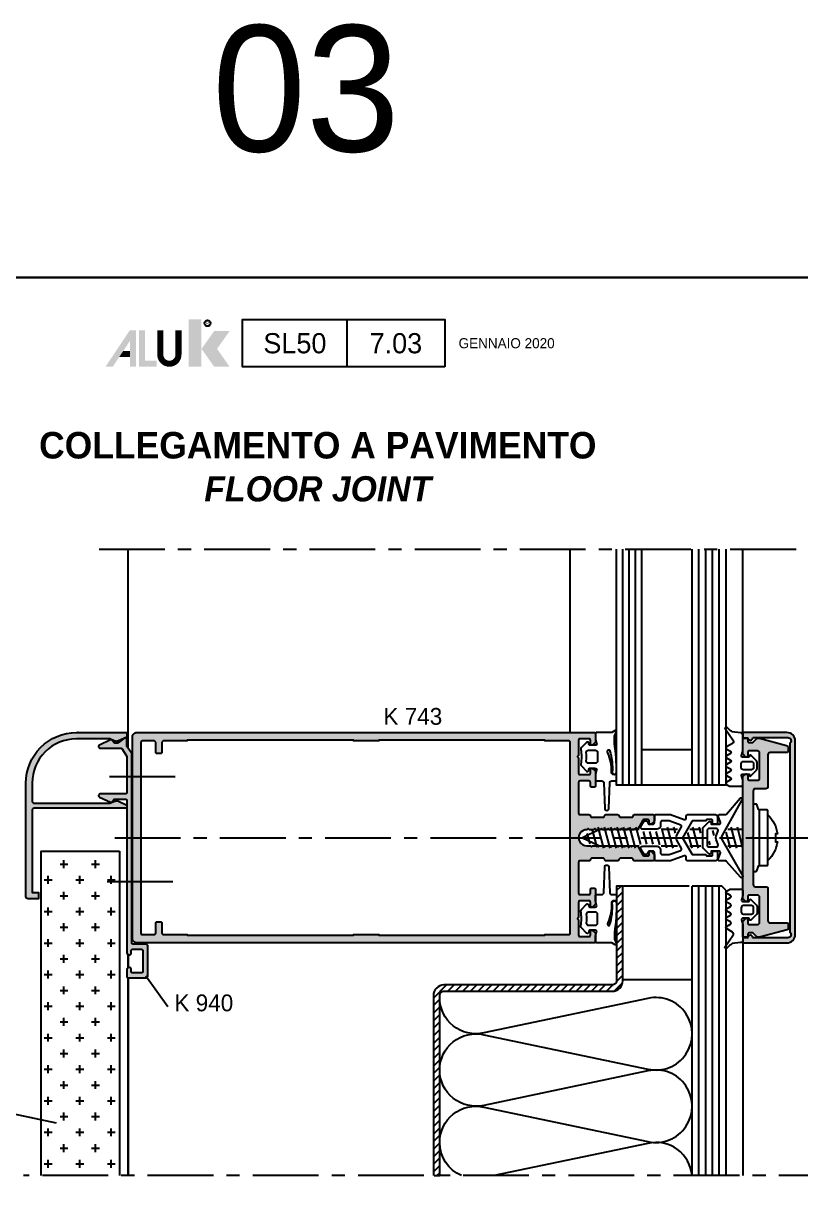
# Model space of a CAD drawing. Header units: millimetres. Extents: x -153 to 2280, y 0 to 724.
# Drawn here: x 530 to 622.4, y 585 to 724.2 of the extents above; entities that cross this region are included whole.
import ezdxf
from ezdxf.enums import TextEntityAlignment as Align

# ---------------------------------------------------------------- set-up
doc = ezdxf.new("R2010")
doc.units = ezdxf.units.MM
doc.header["$LTSCALE"] = 0.025
doc.header["$MEASUREMENT"] = 0
doc.linetypes.add('CENTER', pattern=[2, 1.25, -0.25, 0.25, -0.25])
for name, color, linetype in [('ASSI', 1, 'CENTER'), ('FILL', 253, 'Continuous'), ('FINE', 7, 'Continuous'), ('GOMMA', 80, 'Continuous'), ('GROSSA', 8, 'Continuous'), ('MARCHIO', 7, 'Continuous'), ('QUOTE', 254, 'Continuous'), ('TESTO', 2, 'Continuous'), ('TRATTEGGI', 140, 'Continuous'), ('VETRO', 140, 'Continuous')]:
    doc.layers.add(name, color=color, linetype=linetype)
doc.styles.add('Aluk Text', font='GOTHIC.TTF')
doc.styles.add('CARTIGLIO', font='GOTHIC.TTF')
doc.styles.get("Standard").update_dxf_attribs({"font": 'arial.ttf'})

# ---------------------------------------------------------------- blocks, each defined once
blk = doc.blocks.new('k0855')
at = {"layer": 'GROSSA'}
blk.add_lwpolyline([(11.65, 0.8, -0.414214), (11.15, 0.3), (0.3, 0.3), (0, 0), (-0.3, 0.3), (-11.15, 0.3, -0.414214), (-11.65, 0.8), (-11.65, 3.3, 0.414214), (-12.15, 3.8), (-19.75, 3.8, -0.414214), (-20.25, 4.3), (-20.25, 8.3, 0.414214), (-20.55, 8.6), (-21.6, 8.6, 0.339454), (-21.89, 8.38), (-23.65, 1.8), (-23.65, 1.24), (-22.65, 0.24), (-22.65, -0.7, -0.414214), (-22.95, -1), (-23.5, -1, 0.414214), (-23.65, -1.15), (-23.65, -2.05, 0.414214), (-23.5, -2.2), (-19.97, -2.2, 0.198912), (-19.76, -2.11), (-19.24, -1.59, 0.198912), (-19.15, -1.38), (-19.15, -1.3, 0.414214), (-19.45, -1), (-20.35, -1, -0.414214), (-20.65, -0.7), (-20.65, 1.3, -0.414214), (-20.15, 1.8), (-14.15, 1.8, -0.414214), (-13.65, 1.3), (-13.65, -0.7, -0.414214), (-13.95, -1), (-14.85, -1, 0.414214), (-15.15, -1.3), (-15.15, -1.48, 0.198912), (-15.06, -1.69), (-14.64, -2.11, 0.198912), (-14.43, -2.2), (14.43, -2.2, 0.198912), (14.64, -2.11), (15.06, -1.69, 0.198912), (15.15, -1.48), (15.15, -1.3, 0.414214), (14.85, -1), (13.95, -1, -0.414214), (13.65, -0.7), (13.65, 1.3, -0.414214), (14.15, 1.8), (20.14, 1.8, -0.414214), (20.64, 1.3), (20.64, -0.7, -0.414214), (20.34, -1), (19.44, -1, 0.414214), (19.14, -1.3), (19.14, -1.38, 0.198912), (19.23, -1.59), (19.75, -2.11, 0.198912), (19.96, -2.2), (23.49, -2.2, 0.414214), (23.64, -2.05), (23.64, -1.15, 0.414214), (23.49, -1), (22.94, -1, -0.414214), (22.64, -0.7), (22.64, 0.24), (23.64, 1.24), (23.64, 1.8), (21.91, 8.23, 0.339454), (21.43, 8.6), (20.54, 8.6, 0.414214), (20.24, 8.3), (20.24, 4.3, -0.414214), (19.74, 3.8), (12.15, 3.8, 0.414214), (11.65, 3.3)], format="xyb", close=True, dxfattribs=at)
blk = doc.blocks.new('NMC')
at = {"layer": 'MARCHIO'}
blk.add_line((3.48, -10.6), (3.48, -5), dxfattribs=at)
blk.add_lwpolyline([(15.08, -10.6), (-8.93, -10.6), (-8.93, -5), (15.08, -5)], close=True, dxfattribs=at)
at = {"layer": 'MARCHIO', "const_width": 0.715}
blk.add_lwpolyline([(-16.55, -6.25), (-16.55, -9.16, -1), (-18.71, -9.16), (-18.71, -6.25)], format="xyb", dxfattribs=at)
at = {"layer": 'MARCHIO'}
blk.add_circle((-13.11, -5.43), 0.354, dxfattribs=at)
for points in [[(-15.33, -4.97), (-13.83, -4.97), (-15.33, -10.6), (-13.83, -10.6)], [(-25.23, -10.6), (-24.37, -10.6), (-22.33, -6.25), (-22.31, -7.51)], [(-22.33, -6.25), (-22.31, -7.51), (-21.6, -6.25), (-21.6, -10.6)], [(-21.23, -6.25), (-20.51, -6.25), (-21.23, -10.6), (-20.51, -9.88)], [(-12.31, -6.35), (-10.47, -6.35), (-13.81, -8.47), (-11.97, -8.47)], [(-22.31, -10.6), (-21.6, -10.6), (-22.31, -7.51)], [(-23.11, -8.71), (-23.58, -9.42), (-22.31, -8.71), (-22.31, -9.42)], [(-13.81, -8.47), (-11.97, -8.47), (-12.31, -10.6), (-10.47, -10.6)], [(-20.51, -9.88), (-21.23, -10.6), (-19.14, -9.88), (-19.14, -10.6)]]:
    blk.add_solid(points, dxfattribs=at)
blk.add_text('R', height=0.356, dxfattribs=at).set_placement((-13.11, -5.43), align=Align.MIDDLE)
at = {"layer": 'MARCHIO', "color": 2, "style": 'CARTIGLIO'}
for tag, p in [('SERIE', (-2.72, -7.8)), ('PAG', (9.28, -7.8))]:
    blk.add_attdef(tag, text='', height=2.4, dxfattribs=at).set_placement(p, align=Align.MIDDLE)
blk.add_attdef('REVISIONE', text='', height=1.2, dxfattribs=at).set_placement((16.73, -7.8), align=Align.MIDDLE_LEFT)

msp = doc.modelspace()

# ---------------------------------------------------------------- hatches: boundary and pattern name
at = {"layer": 'FILL'}
h = msp.add_hatch(color=256, dxfattribs=at)
edge = h.paths.add_edge_path()
edge.add_arc((536.314, 633.92), 5.25, 90, 180)
edge.add_line((531.064, 633.92), (531.064, 631.77))
edge.add_arc((531.314, 631.77), 0.25, 180, 270)
edge.add_line((531.314, 631.52), (540.285, 631.52))
edge.add_line((540.285, 631.52), (540.896, 631.78))
edge.add_arc((541.092, 631.32), 0.5, 65, 113.06, ccw=False)
edge.add_line((541.303, 631.773), (542.314, 631.301))
edge.add_line((542.314, 631.301), (542.314, 630.92))
edge.add_line((542.314, 630.92), (531.314, 630.92))
edge.add_arc((531.314, 630.67), 0.25, 90, 180)
edge.add_line((531.064, 630.67), (531.064, 620.92))
edge.add_line((531.064, 620.92), (531.814, 620.92))
edge.add_line((531.814, 620.92), (531.814, 620.17))
edge.add_line((531.814, 620.17), (530.564, 620.17))
edge.add_arc((530.564, 620.42), 0.25, 180, 270, ccw=False)
edge.add_line((530.314, 620.42), (530.314, 633.92))
edge.add_arc((536.314, 633.92), 6, 90, 180, ccw=False)
edge.add_line((536.314, 639.92), (542.314, 639.92))
edge.add_line((542.314, 639.92), (542.314, 639.388))
edge.add_line((542.314, 639.388), (541.303, 638.917))
edge.add_arc((541.092, 639.37), 0.5, 246.94, 295, ccw=False)
edge.add_line((540.896, 638.91), (540.285, 639.17))
edge.add_line((540.285, 639.17), (536.314, 639.17))
h = msp.add_hatch(color=256, dxfattribs=at)
edge = h.paths.add_edge_path()
edge.add_line((540.769, 638.729), (540.568, 638.995))
edge.add_arc((540.439, 638.92), 0.15, 30, 120)
edge.add_line((540.364, 639.05), (539.051, 638.44))
edge.add_arc((539.114, 638.304), 0.15, 114.92105, 180)
edge.add_line((538.964, 638.304), (538.964, 638.22))
edge.add_arc((539.114, 638.22), 0.15, 180, 270)
edge.add_line((539.114, 638.07), (541.584, 638.07))
edge.add_arc((541.584, 637.92), 0.15, 34.55348, 90, ccw=False)
edge.add_line((541.708, 638.005), (542.288, 637.163))
edge.add_arc((542.164, 637.078), 0.15, 0, 34.55348, ccw=False)
edge.add_line((542.314, 637.078), (542.314, 632.77))
edge.add_arc((542.164, 632.77), 0.15, -90, 0, ccw=False)
edge.add_line((542.164, 632.62), (539.114, 632.62))
edge.add_arc((539.114, 632.47), 0.15, 90, 180)
edge.add_line((538.964, 632.47), (538.964, 632.386))
edge.add_arc((539.114, 632.386), 0.15, 180, 245.07895)
edge.add_line((539.051, 632.25), (540.364, 631.64))
edge.add_arc((540.439, 631.77), 0.15, 240, 330)
edge.add_line((540.568, 631.695), (540.769, 631.96))
edge.add_arc((540.889, 631.87), 0.15, 90, 142.94732, ccw=False)
edge.add_line((540.889, 632.02), (542.164, 632.02))
edge.add_arc((542.164, 631.87), 0.15, 0, 90, ccw=False)
edge.add_line((542.314, 631.87), (542.314, 613.707))
edge.add_arc((542.464, 613.707), 0.15, 180, 255)
edge.add_line((542.425, 613.562), (542.625, 613.509))
edge.add_arc((542.664, 613.653), 0.15, 255, 360)
edge.add_line((542.814, 613.653), (542.814, 614.003))
edge.add_arc((542.964, 614.003), 0.15, 90, 180, ccw=False)
edge.add_line((542.964, 614.153), (544.064, 614.153))
edge.add_arc((544.064, 614.003), 0.15, 0, 90, ccw=False)
edge.add_line((544.214, 614.003), (544.214, 611.503))
edge.add_arc((544.064, 611.503), 0.15, -90, 0, ccw=False)
edge.add_line((544.064, 611.353), (542.964, 611.353))
edge.add_arc((542.964, 611.503), 0.15, 180, 270, ccw=False)
edge.add_line((542.814, 611.503), (542.814, 611.853))
edge.add_arc((542.664, 611.853), 0.15, 0, 105)
edge.add_line((542.625, 611.998), (542.425, 611.945))
edge.add_arc((542.464, 611.8), 0.15, 105, 180)
edge.add_line((542.314, 611.8), (542.314, 610.903))
edge.add_arc((542.464, 610.903), 0.15, 180, 270)
edge.add_line((542.464, 610.753), (544.564, 610.753))
edge.add_arc((544.564, 611.003), 0.25, 270, 360)
edge.add_line((544.814, 611.003), (544.814, 614.503))
edge.add_arc((544.564, 614.503), 0.25, 0, 90)
edge.add_line((544.564, 614.753), (543.064, 614.753))
edge.add_arc((543.064, 614.903), 0.15, 180, 270, ccw=False)
edge.add_line((542.914, 614.903), (542.914, 637.353))
edge.add_arc((542.764, 637.353), 0.15, 360, 394.55348)
edge.add_line((542.888, 637.438), (542.341, 638.232))
edge.add_arc((542.464, 638.317), 0.15, 180, 214.55348, ccw=False)
edge.add_line((542.314, 638.317), (542.314, 639.153))
edge.add_arc((542.164, 639.153), 0.15, 0, 126.56321)
edge.add_line((542.075, 639.273), (541.301, 638.699))
edge.add_arc((541.212, 638.82), 0.15, 270, 306.56321, ccw=False)
edge.add_line((541.212, 638.67), (540.889, 638.67))
edge.add_arc((540.889, 638.82), 0.15, 217.05268, 270, ccw=False)
h = msp.add_hatch(color=256, dxfattribs=at)
edge = h.paths.add_edge_path()
edge.add_arc((604.834, 630.015), 0.155, 1.8558, 88.26418, ccw=False)
edge.add_line((604.989, 630.02), (604.989, 629.432))
edge.add_arc((604.839, 629.432), 0.15, 315, 360, ccw=False)
edge.add_line((604.945, 629.326), (604.683, 629.064))
edge.add_arc((604.561, 629.186), 0.173, 185.31606, 315, ccw=False)
edge.add_line((604.389, 629.17), (604.389, 629.42))
edge.add_arc((604.239, 629.42), 0.15, 360, 450)
edge.add_line((604.239, 629.57), (603.755, 629.57))
edge.add_arc((603.755, 629.42), 0.15, 90, 150)
edge.add_line((603.625, 629.495), (603.019, 628.445))
edge.add_line((603.019, 628.445), (602.889, 628.37))
edge.add_line((602.889, 628.37), (602.841, 628.37))
edge.add_line((602.841, 628.37), (602.691, 628.52))
edge.add_line((602.691, 628.52), (602.541, 628.37))
edge.add_line((602.541, 628.37), (602.044, 628.37))
edge.add_line((602.044, 628.37), (601.894, 628.52))
edge.add_line((601.894, 628.52), (601.744, 628.37))
edge.add_line((601.744, 628.37), (601.249, 628.37))
edge.add_line((601.249, 628.37), (601.099, 628.52))
edge.add_line((601.099, 628.52), (600.949, 628.37))
edge.add_line((600.949, 628.37), (600.454, 628.37))
edge.add_line((600.454, 628.37), (600.304, 628.52))
edge.add_line((600.304, 628.52), (600.154, 628.37))
edge.add_line((600.154, 628.37), (599.659, 628.37))
edge.add_line((599.659, 628.37), (599.509, 628.52))
edge.add_line((599.509, 628.52), (599.359, 628.37))
edge.add_line((599.359, 628.37), (598.864, 628.37))
edge.add_line((598.864, 628.37), (598.714, 628.52))
edge.add_line((598.714, 628.52), (598.564, 628.37))
edge.add_line((598.564, 628.37), (598.069, 628.37))
edge.add_line((598.069, 628.37), (597.919, 628.52))
edge.add_line((597.919, 628.52), (597.769, 628.37))
edge.add_line((597.769, 628.37), (597.274, 628.37))
edge.add_line((597.274, 628.37), (597.124, 628.52))
edge.add_line((597.124, 628.52), (596.973, 628.369))
edge.add_arc((596.939, 627.42), 0.95, 87.94461, 272.05539)
edge.add_line((596.973, 626.47), (597.372, 626.47))
edge.add_line((597.372, 626.47), (597.522, 626.32))
edge.add_line((597.522, 626.32), (597.672, 626.47))
edge.add_line((597.672, 626.47), (598.167, 626.47))
edge.add_line((598.167, 626.47), (598.317, 626.32))
edge.add_line((598.317, 626.32), (598.467, 626.47))
edge.add_line((598.467, 626.47), (598.962, 626.47))
edge.add_line((598.962, 626.47), (599.112, 626.32))
edge.add_line((599.112, 626.32), (599.262, 626.47))
edge.add_line((599.262, 626.47), (599.757, 626.47))
edge.add_line((599.757, 626.47), (599.907, 626.32))
edge.add_line((599.907, 626.32), (600.057, 626.47))
edge.add_line((600.057, 626.47), (600.552, 626.47))
edge.add_line((600.552, 626.47), (600.702, 626.32))
edge.add_line((600.702, 626.32), (600.852, 626.47))
edge.add_line((600.852, 626.47), (601.347, 626.47))
edge.add_line((601.347, 626.47), (601.497, 626.32))
edge.add_line((601.497, 626.32), (601.647, 626.47))
edge.add_line((601.647, 626.47), (602.142, 626.47))
edge.add_line((602.142, 626.47), (602.292, 626.32))
edge.add_line((602.292, 626.32), (602.442, 626.47))
edge.add_line((602.442, 626.47), (602.889, 626.47))
edge.add_arc((602.889, 626.32), 0.15, 30, 90, ccw=False)
edge.add_line((603.019, 626.395), (603.625, 625.345))
edge.add_arc((603.755, 625.42), 0.15, 210, 270)
edge.add_line((603.755, 625.27), (604.239, 625.27))
edge.add_arc((604.239, 625.42), 0.15, 270, 360)
edge.add_line((604.389, 625.42), (604.389, 625.67))
edge.add_arc((604.561, 625.653), 0.173, 45.42337, 174.26057, ccw=False)
edge.add_line((604.683, 625.776), (604.945, 625.514))
edge.add_arc((604.839, 625.408), 0.15, 0, 45, ccw=False)
edge.add_line((604.989, 625.408), (604.989, 624.82))
edge.add_arc((604.839, 624.82), 0.15, 270.11656, 360, ccw=False)
edge.add_line((604.839, 624.67), (602.637, 624.67))
edge.add_arc((602.637, 624.82), 0.15, 180, 270, ccw=False)
edge.add_arc((602.337, 624.82), 0.15, 0, 90)
edge.add_line((602.337, 624.97), (600.937, 624.97))
edge.add_arc((600.937, 624.82), 0.15, 90, 180)
edge.add_arc((600.637, 624.82), 0.15, -90, 0, ccw=False)
edge.add_line((600.637, 624.67), (599.237, 624.67))
edge.add_arc((599.237, 624.82), 0.15, 180, 270, ccw=False)
edge.add_arc((598.937, 624.82), 0.15, 0, 90)
edge.add_line((598.937, 624.97), (597.539, 624.97))
edge.add_arc((597.539, 624.82), 0.15, 90, 180)
edge.add_arc((597.239, 624.82), 0.15, -90, 0, ccw=False)
edge.add_line((597.239, 624.67), (596.139, 624.67))
edge.add_arc((596.139, 624.52), 0.15, 90, 180)
edge.add_line((595.989, 624.52), (595.989, 620.82))
edge.add_arc((596.139, 620.82), 0.15, 180, 270)
edge.add_line((596.139, 620.67), (597.239, 620.67))
edge.add_arc((597.239, 620.82), 0.15, 270, 360)
edge.add_line((597.389, 620.82), (597.389, 621.27))
edge.add_arc((597.539, 621.27), 0.15, 90, 180, ccw=False)
edge.add_line((597.539, 621.42), (597.839, 621.42))
edge.add_arc((597.839, 621.27), 0.15, 0, 90, ccw=False)
edge.add_line((597.989, 621.27), (597.989, 619.582))
edge.add_arc((597.839, 619.582), 0.15, 315, 360, ccw=False)
edge.add_line((597.945, 619.476), (597.683, 619.214))
edge.add_arc((597.577, 619.32), 0.15, 270, 315, ccw=False)
edge.add_line((597.577, 619.17), (597.539, 619.17))
edge.add_arc((597.539, 619.32), 0.15, 180, 270, ccw=False)
edge.add_line((597.389, 619.32), (597.389, 619.77))
edge.add_arc((597.239, 619.77), 0.15, 0, 90)
edge.add_line((597.239, 619.92), (596.139, 619.92))
edge.add_arc((596.139, 619.77), 0.15, 90, 180)
edge.add_line((595.989, 619.77), (595.989, 617.944))
edge.add_line((595.989, 617.944), (595.839, 617.795))
edge.add_line((595.839, 617.795), (595.989, 617.646))
edge.add_line((595.989, 617.646), (595.989, 615.82))
edge.add_arc((596.139, 615.82), 0.15, 180, 270)
edge.add_line((596.139, 615.67), (597.239, 615.67))
edge.add_arc((597.239, 615.82), 0.15, 270, 360)
edge.add_line((597.389, 615.82), (597.389, 616.27))
edge.add_arc((597.539, 616.27), 0.15, 90, 180, ccw=False)
edge.add_line((597.539, 616.42), (597.577, 616.42))
edge.add_arc((597.577, 616.27), 0.15, 45, 90, ccw=False)
edge.add_line((597.683, 616.376), (597.945, 616.114))
edge.add_arc((597.839, 616.008), 0.15, 0, 45, ccw=False)
edge.add_line((597.989, 616.008), (597.989, 615.07))
edge.add_arc((597.839, 615.07), 0.15, -90, 0, ccw=False)
edge.add_line((597.839, 614.92), (543.489, 614.92))
edge.add_arc((543.489, 615.42), 0.5, 180, 270, ccw=False)
edge.add_line((542.989, 615.42), (542.989, 639.42))
edge.add_arc((543.489, 639.42), 0.5, 90, 180, ccw=False)
edge.add_line((543.489, 639.92), (597.839, 639.92))
edge.add_arc((597.839, 639.77), 0.15, 0, 90, ccw=False)
edge.add_line((597.989, 639.77), (597.989, 638.832))
edge.add_arc((597.839, 638.832), 0.15, -45, 0, ccw=False)
edge.add_line((597.945, 638.726), (597.683, 638.464))
edge.add_arc((597.577, 638.57), 0.15, 270, 315, ccw=False)
edge.add_line((597.577, 638.42), (597.539, 638.42))
edge.add_arc((597.539, 638.57), 0.15, 180, 270, ccw=False)
edge.add_line((597.389, 638.57), (597.389, 639.02))
edge.add_arc((597.239, 639.02), 0.15, 0, 90)
edge.add_line((597.239, 639.17), (596.139, 639.17))
edge.add_arc((596.139, 639.02), 0.15, 90, 180)
edge.add_line((595.989, 639.02), (595.989, 637.194))
edge.add_line((595.989, 637.194), (595.839, 637.045))
edge.add_line((595.839, 637.045), (595.989, 636.896))
edge.add_line((595.989, 636.896), (595.989, 635.07))
edge.add_arc((596.139, 635.07), 0.15, 180, 270)
edge.add_line((596.139, 634.92), (597.239, 634.92))
edge.add_arc((597.239, 635.07), 0.15, 270, 360)
edge.add_line((597.389, 635.07), (597.389, 635.52))
edge.add_arc((597.539, 635.52), 0.15, 90, 180, ccw=False)
edge.add_line((597.539, 635.67), (597.577, 635.67))
edge.add_arc((597.577, 635.52), 0.15, 45, 90, ccw=False)
edge.add_line((597.683, 635.626), (597.945, 635.364))
edge.add_arc((597.839, 635.258), 0.15, 0, 45, ccw=False)
edge.add_line((597.989, 635.258), (597.989, 633.57))
edge.add_arc((597.839, 633.57), 0.15, -90, 0, ccw=False)
edge.add_line((597.839, 633.42), (597.539, 633.42))
edge.add_arc((597.539, 633.57), 0.15, 180, 270, ccw=False)
edge.add_line((597.389, 633.57), (597.389, 634.02))
edge.add_arc((597.239, 634.02), 0.15, 0, 90)
edge.add_line((597.239, 634.17), (596.139, 634.17))
edge.add_arc((596.139, 634.02), 0.15, 90, 180)
edge.add_line((595.989, 634.02), (595.989, 630.32))
edge.add_arc((596.139, 630.32), 0.15, 180, 270)
edge.add_line((596.139, 630.17), (597.239, 630.17))
edge.add_arc((597.239, 630.02), 0.15, 0, 90, ccw=False)
edge.add_arc((597.539, 630.02), 0.15, 180, 270)
edge.add_line((597.539, 629.87), (598.937, 629.87))
edge.add_arc((598.937, 630.02), 0.15, 270, 360)
edge.add_arc((599.237, 630.02), 0.15, 90, 180, ccw=False)
edge.add_line((599.237, 630.17), (600.637, 630.17))
edge.add_arc((600.637, 630.02), 0.15, 0, 90, ccw=False)
edge.add_arc((600.937, 630.02), 0.15, 180, 270)
edge.add_line((600.937, 629.87), (602.337, 629.87))
edge.add_arc((602.337, 630.02), 0.15, 270, 360)
edge.add_arc((602.637, 630.02), 0.15, 90, 180, ccw=False)
edge.add_line((602.637, 630.17), (604.839, 630.17))
edge.add_line((604.839, 630.17), (604.839, 630.17))
edge = h.paths.add_edge_path(flags=16)
edge.add_line((544.139, 615.92), (545.589, 615.92))
edge.add_arc((545.589, 616.07), 0.15, 270, 360)
edge.add_line((545.739, 616.07), (545.739, 617.27))
edge.add_arc((545.889, 617.27), 0.15, 90, 180, ccw=False)
edge.add_line((545.889, 617.42), (546.339, 617.42))
edge.add_arc((546.339, 617.27), 0.15, 0, 90, ccw=False)
edge.add_line((546.489, 617.27), (546.489, 616.07))
edge.add_arc((546.639, 616.07), 0.15, 180, 270)
edge.add_line((546.639, 615.92), (549.489, 615.92))
edge.add_line((549.489, 615.92), (549.489, 615.82))
edge.add_line((549.489, 615.82), (569.239, 615.82))
edge.add_line((569.239, 615.82), (569.239, 615.92))
edge.add_line((569.239, 615.92), (572.239, 615.92))
edge.add_line((572.239, 615.92), (572.239, 615.82))
edge.add_line((572.239, 615.82), (591.989, 615.82))
edge.add_line((591.989, 615.82), (591.989, 615.92))
edge.add_line((591.989, 615.92), (594.839, 615.92))
edge.add_arc((594.839, 616.07), 0.15, 270, 360)
edge.add_line((594.989, 616.07), (594.989, 638.77))
edge.add_arc((594.839, 638.77), 0.15, 0, 90)
edge.add_line((594.839, 638.92), (591.989, 638.92))
edge.add_line((591.989, 638.92), (591.989, 639.02))
edge.add_line((591.989, 639.02), (572.239, 639.02))
edge.add_line((572.239, 639.02), (572.239, 638.92))
edge.add_line((572.239, 638.92), (569.239, 638.92))
edge.add_line((569.239, 638.92), (569.239, 639.02))
edge.add_line((569.239, 639.02), (549.489, 639.02))
edge.add_line((549.489, 639.02), (549.489, 638.92))
edge.add_line((549.489, 638.92), (546.639, 638.92))
edge.add_arc((546.639, 638.77), 0.15, 90, 180)
edge.add_line((546.489, 638.77), (546.489, 637.57))
edge.add_arc((546.339, 637.57), 0.15, -90, 0, ccw=False)
edge.add_line((546.339, 637.42), (545.889, 637.42))
edge.add_arc((545.889, 637.57), 0.15, 180, 270, ccw=False)
edge.add_line((545.739, 637.57), (545.739, 638.77))
edge.add_arc((545.589, 638.77), 0.15, 0, 90)
edge.add_line((545.589, 638.92), (544.139, 638.92))
edge.add_arc((544.139, 638.77), 0.15, 90, 180)
edge.add_line((543.989, 638.77), (543.989, 616.07))
edge.add_arc((544.139, 616.07), 0.15, 180, 270)
h = msp.add_hatch(color=256, dxfattribs=at)
edge = h.paths.add_edge_path()
edge.add_line((616.677, 639.326), (620.862, 639.32))
edge.add_arc((620.862, 638.945), 0.375, -53.1301, 90, ccw=False)
edge.add_line((621.087, 638.645), (621.087, 616.195))
edge.add_arc((620.862, 615.895), 0.375, -90, 53.1301, ccw=False)
edge.add_line((620.862, 615.52), (616.677, 615.517))
edge.add_arc((616.387, 615.549), 0.292, 353.73536, 542.06934)
edge.add_line((616.096, 615.538), (615.488, 615.516))
edge.add_line((615.488, 615.516), (615.488, 614.917))
edge.add_line((615.488, 614.917), (620.736, 614.916))
edge.add_arc((620.737, 615.916), 1, 269.98677, 360)
edge.add_line((621.737, 615.916), (621.737, 638.924))
edge.add_arc((620.737, 638.924), 1, 0, 89.97082)
edge.add_line((620.737, 639.924), (615.488, 639.927))
edge.add_line((615.488, 639.927), (615.488, 639.327))
edge.add_line((615.488, 639.327), (616.096, 639.305))
edge.add_arc((616.387, 639.294), 0.292, 177.88825, 366.22223)
h = msp.add_hatch(color=256, dxfattribs=at)
edge = h.paths.add_edge_path()
edge.add_arc((616.988, 632.995), 0.25, 90, 180)
edge.add_line((616.738, 632.995), (616.738, 627.57))
edge.add_line((616.738, 627.57), (616.588, 627.42))
edge.add_line((616.588, 627.42), (616.738, 627.27))
edge.add_line((616.738, 627.27), (616.738, 621.845))
edge.add_arc((616.988, 621.845), 0.25, 180, 270)
edge.add_line((616.988, 621.595), (618.238, 621.595))
edge.add_arc((618.238, 621.345), 0.25, 0, 90, ccw=False)
edge.add_line((618.488, 621.345), (618.488, 617.545))
edge.add_arc((618.738, 617.545), 0.25, 180, 270)
edge.add_line((618.738, 617.295), (620.738, 617.295))
edge.add_arc((620.738, 617.145), 0.15, 0, 90, ccw=False)
edge.add_line((620.888, 617.145), (620.888, 616.621))
edge.add_arc((620.738, 616.621), 0.15, -75, 0, ccw=False)
edge.add_line((620.777, 616.476), (617.488, 615.595))
edge.add_line((617.488, 615.595), (617.21, 615.595))
edge.add_line((617.21, 615.595), (616.71, 616.095))
edge.add_line((616.71, 616.095), (616.238, 616.095))
edge.add_arc((616.238, 615.945), 0.15, 90, 180)
edge.add_line((616.088, 615.945), (616.088, 615.67))
edge.add_arc((616.013, 615.67), 0.075, -90, 0, ccw=False)
edge.add_line((616.013, 615.595), (615.563, 615.595))
edge.add_arc((615.563, 615.67), 0.075, 180, 270, ccw=False)
edge.add_line((615.488, 615.67), (615.488, 617.433))
edge.add_arc((615.638, 617.433), 0.15, 135, 180, ccw=False)
edge.add_line((615.532, 617.539), (615.794, 617.801))
edge.add_arc((615.9, 617.695), 0.15, 90, 135, ccw=False)
edge.add_line((615.9, 617.845), (615.938, 617.845))
edge.add_arc((615.938, 617.695), 0.15, 0, 90, ccw=False)
edge.add_line((616.088, 617.695), (616.088, 617.245))
edge.add_arc((616.238, 617.245), 0.15, 180, 270)
edge.add_line((616.238, 617.095), (617.238, 617.095))
edge.add_arc((617.238, 617.345), 0.25, 270, 360)
edge.add_line((617.488, 617.345), (617.488, 620.345))
edge.add_arc((617.238, 620.345), 0.25, 0, 90)
edge.add_line((617.238, 620.595), (616.238, 620.595))
edge.add_arc((616.238, 620.445), 0.15, 90, 180)
edge.add_line((616.088, 620.445), (616.088, 619.995))
edge.add_arc((615.938, 619.995), 0.15, -90, 0, ccw=False)
edge.add_line((615.938, 619.845), (615.85, 619.845))
edge.add_arc((615.85, 619.995), 0.15, 225, 270, ccw=False)
edge.add_line((615.744, 619.889), (615.532, 620.101))
edge.add_arc((615.638, 620.207), 0.15, 180, 225, ccw=False)
edge.add_line((615.488, 620.207), (615.488, 634.633))
edge.add_arc((615.638, 634.633), 0.15, 135, 180, ccw=False)
edge.add_line((615.532, 634.739), (615.744, 634.951))
edge.add_arc((615.85, 634.845), 0.15, 90, 135, ccw=False)
edge.add_line((615.85, 634.995), (615.938, 634.995))
edge.add_arc((615.938, 634.845), 0.15, 0, 90, ccw=False)
edge.add_line((616.088, 634.845), (616.088, 634.395))
edge.add_arc((616.238, 634.395), 0.15, 180, 270)
edge.add_line((616.238, 634.245), (617.238, 634.245))
edge.add_arc((617.238, 634.495), 0.25, 270, 360)
edge.add_line((617.488, 634.495), (617.488, 637.489))
edge.add_arc((617.238, 637.489), 0.25, 0, 90)
edge.add_line((617.238, 637.739), (616.238, 637.739))
edge.add_arc((616.238, 637.589), 0.15, 90, 180)
edge.add_line((616.088, 637.589), (616.088, 637.139))
edge.add_arc((615.938, 637.139), 0.15, 270, 360, ccw=False)
edge.add_line((615.938, 636.989), (615.9, 636.989))
edge.add_arc((615.9, 637.139), 0.15, 225, 270, ccw=False)
edge.add_line((615.794, 637.032), (615.532, 637.295))
edge.add_arc((615.638, 637.401), 0.15, 180, 225, ccw=False)
edge.add_line((615.488, 637.401), (615.488, 639.164))
edge.add_arc((615.563, 639.164), 0.075, 90, 180, ccw=False)
edge.add_line((615.563, 639.239), (616.013, 639.239))
edge.add_arc((616.013, 639.164), 0.075, 0, 90, ccw=False)
edge.add_line((616.088, 639.164), (616.088, 638.889))
edge.add_arc((616.238, 638.889), 0.15, 180, 270)
edge.add_line((616.238, 638.739), (616.71, 638.739))
edge.add_line((616.71, 638.739), (617.21, 639.239))
edge.add_line((617.21, 639.239), (617.488, 639.239))
edge.add_line((617.488, 639.239), (620.703, 638.377))
edge.add_arc((620.638, 638.136), 0.25, 0, 75, ccw=False)
edge.add_line((620.888, 638.136), (620.888, 637.689))
edge.add_arc((620.738, 637.689), 0.15, 270, 360, ccw=False)
edge.add_line((620.738, 637.539), (618.738, 637.539))
edge.add_arc((618.738, 637.289), 0.25, 90, 180)
edge.add_line((618.488, 637.289), (618.488, 633.495))
edge.add_arc((618.238, 633.495), 0.25, -90, 0, ccw=False)
edge.add_line((618.238, 633.245), (616.988, 633.245))
at = {"layer": 'TRATTEGGI'}
h = msp.add_hatch(dxfattribs=at)
h.set_pattern_fill('ANSI31', color=256, scale=0.2, style=0)
h.set_pattern_definition([(45, (450, 397), (-0.4490128, 0.4490128), [])])
edge = h.paths.add_edge_path()
edge.add_line((578.823, 587.25), (579.488, 587.25))
edge.add_line((579.488, 587.25), (579.488, 608.67))
edge.add_arc((579.988, 608.67), 0.5, 90, 180, ccw=False)
edge.add_line((579.988, 609.17), (599.988, 609.17))
edge.add_arc((599.988, 610.42), 1.25, 270, 360)
edge.add_line((601.238, 610.42), (601.238, 621.67))
edge.add_line((601.238, 621.67), (600.488, 621.67))
edge.add_line((600.488, 621.67), (600.488, 610.42))
edge.add_arc((599.988, 610.42), 0.5, -90, 0, ccw=False)
edge.add_line((599.988, 609.92), (579.988, 609.92))
edge.add_arc((579.988, 608.67), 1.25, 90, 180)
edge.add_line((578.738, 608.67), (578.738, 587.25))

# ---------------------------------------------------------------- linework, layer by layer
at = {"layer": 'ASSI', "ltscale": 250}
for p, q in [((539.015, 661.725), (626.504, 661.725)), ((548.049, 634.671), (540.148, 634.671)), ((540.875, 627.42), (625.475, 627.42)), ((547.774, 622.17), (539.873, 622.17)), ((627.593, 587.25), (530.053, 587.25))]:
    msp.add_line(p, q, dxfattribs=at)
at = {"layer": 'FINE'}
for p, q in [((542.488, 639.92), (542.488, 661.725)), ((594.989, 639.92), (594.989, 661.725)), ((615.488, 639.164), (615.488, 661.725)), ((542.488, 638.018), (542.488, 652.863)), ((617.445, 630.72), (617.445, 624.12)), ((597.347, 626.677), (597.016, 627.911)), ((598.201, 626.288), (597.653, 628.334)), ((598.983, 626.17), (598.313, 628.67)), ((599.733, 626.17), (599.063, 628.67)), ((600.483, 626.17), (599.813, 628.67)), ((601.233, 626.17), (600.563, 628.67)), ((601.983, 626.17), (601.313, 628.67)), ((602.733, 626.17), (602.063, 628.67)), ((603.366, 626.604), (602.813, 628.67)), ((604.099, 626.67), (603.697, 628.17)), ((604.849, 626.67), (604.447, 628.17)), ((605.628, 626.561), (605.197, 628.17)), ((606.483, 626.17), (605.859, 628.497)), ((607.233, 626.17), (606.563, 628.67)), ((607.499, 627.975), (607.313, 628.67)), ((609.483, 626.17), (608.981, 628.042)), ((610.233, 626.17), (609.563, 628.67)), ((610.506, 627.949), (610.313, 628.67)), ((612.08, 627.673), (611.92, 628.27)), ((614.022, 626.17), (613.512, 628.072)), ((614.772, 626.17), (614.102, 628.67)), ((615.522, 626.17), (614.852, 628.67)), ((611.625, 626.57), (611.506, 627.016)), ((532.112, 625.825), (532.112, 587.25)), ((532.112, 625.825), (541.422, 625.825)), ((541.422, 625.825), (541.422, 587.25)), ((609.108, 621.67), (601.313, 621.67)), ((615.488, 616.158), (615.488, 587.25)), ((542.488, 613.545), (542.488, 611.962)), ((542.488, 611.962), (542.488, 613.545)), ((542.488, 587.25), (542.488, 610.753)), ((542.488, 610.753), (542.488, 587.25)), ((601.238, 610.55), (609.488, 610.55)), ((519.042, 596.658), (533.909, 593.532))]:
    msp.add_line(p, q, dxfattribs=at)
at = {"layer": 'FINE', "color": 120}
for p, q in [((534.375, 624.275), (535.312, 624.275)), ((534.844, 623.806), (534.844, 624.744)), ((538.125, 624.275), (539.062, 624.275)), ((538.594, 623.806), (538.594, 624.744)), ((532.5, 622.4), (533.437, 622.4)), ((532.969, 621.931), (532.969, 622.869)), ((536.25, 622.4), (537.187, 622.4)), ((536.719, 621.931), (536.719, 622.869)), ((540, 622.4), (540.937, 622.4)), ((540.469, 621.931), (540.469, 622.869)), ((534.844, 620.056), (534.844, 620.994)), ((538.594, 620.056), (538.594, 620.994)), ((534.375, 620.525), (535.312, 620.525)), ((538.125, 620.525), (539.062, 620.525)), ((532.5, 618.65), (533.437, 618.65)), ((532.969, 618.181), (532.969, 619.119)), ((536.25, 618.65), (537.187, 618.65)), ((536.719, 618.181), (536.719, 619.119)), ((540, 618.65), (540.937, 618.65)), ((540.469, 618.181), (540.469, 619.119)), ((534.375, 616.775), (535.312, 616.775)), ((534.844, 616.306), (534.844, 617.244)), ((538.125, 616.775), (539.062, 616.775)), ((538.594, 616.306), (538.594, 617.244)), ((532.969, 614.431), (532.969, 615.369)), ((536.719, 614.431), (536.719, 615.369)), ((540.469, 614.431), (540.469, 615.369)), ((532.5, 614.9), (533.437, 614.9)), ((536.25, 614.9), (537.187, 614.9)), ((540, 614.9), (540.937, 614.9)), ((534.375, 613.025), (535.312, 613.025)), ((534.844, 612.556), (534.844, 613.494)), ((538.125, 613.025), (539.062, 613.025)), ((538.594, 612.556), (538.594, 613.494)), ((532.5, 611.15), (533.437, 611.15)), ((532.969, 610.681), (532.969, 611.619)), ((536.25, 611.15), (537.187, 611.15)), ((536.719, 610.681), (536.719, 611.619)), ((540, 611.15), (540.937, 611.15)), ((540.469, 610.681), (540.469, 611.619)), ((534.375, 609.275), (535.312, 609.275)), ((534.844, 608.806), (534.844, 609.744)), ((538.125, 609.275), (539.062, 609.275)), ((538.594, 608.806), (538.594, 609.744)), ((532.5, 607.4), (533.437, 607.4)), ((532.969, 606.931), (532.969, 607.869)), ((536.25, 607.4), (537.187, 607.4)), ((536.719, 606.931), (536.719, 607.869)), ((540, 607.4), (540.937, 607.4)), ((540.469, 606.931), (540.469, 607.869)), ((534.844, 605.056), (534.844, 605.994)), ((538.594, 605.056), (538.594, 605.994)), ((534.375, 605.525), (535.312, 605.525)), ((538.125, 605.525), (539.062, 605.525)), ((532.5, 603.65), (533.437, 603.65)), ((532.969, 603.181), (532.969, 604.119)), ((536.25, 603.65), (537.187, 603.65)), ((536.719, 603.181), (536.719, 604.119)), ((540, 603.65), (540.937, 603.65)), ((540.469, 603.181), (540.469, 604.119)), ((534.375, 601.775), (535.312, 601.775)), ((534.844, 601.306), (534.844, 602.244)), ((538.125, 601.775), (539.062, 601.775)), ((538.594, 601.306), (538.594, 602.244)), ((532.969, 599.431), (532.969, 600.369)), ((536.719, 599.431), (536.719, 600.369)), ((540.469, 599.431), (540.469, 600.369)), ((532.5, 599.9), (533.437, 599.9)), ((536.25, 599.9), (537.187, 599.9)), ((540, 599.9), (540.937, 599.9)), ((534.375, 598.025), (535.312, 598.025)), ((534.844, 597.556), (534.844, 598.494)), ((538.125, 598.025), (539.062, 598.025)), ((538.594, 597.556), (538.594, 598.494)), ((532.5, 596.15), (533.437, 596.15)), ((532.969, 595.681), (532.969, 596.619)), ((536.25, 596.15), (537.187, 596.15)), ((536.719, 595.681), (536.719, 596.619)), ((540, 596.15), (540.937, 596.15)), ((540.469, 595.681), (540.469, 596.619)), ((534.844, 593.806), (534.844, 594.744)), ((538.594, 593.806), (538.594, 594.744)), ((534.375, 594.275), (535.312, 594.275)), ((538.125, 594.275), (539.062, 594.275)), ((532.5, 592.4), (533.437, 592.4)), ((532.969, 591.931), (532.969, 592.869)), ((536.25, 592.4), (537.187, 592.4)), ((536.719, 591.931), (536.719, 592.869)), ((540, 592.4), (540.937, 592.4)), ((540.469, 591.931), (540.469, 592.869)), ((534.375, 590.525), (535.312, 590.525)), ((534.844, 590.056), (534.844, 590.994)), ((538.125, 590.525), (539.062, 590.525)), ((538.594, 590.056), (538.594, 590.994)), ((532.969, 588.181), (532.969, 589.119)), ((536.719, 588.181), (536.719, 589.119)), ((540.469, 588.181), (540.469, 589.119)), ((532.5, 588.65), (533.437, 588.65)), ((536.25, 588.65), (537.187, 588.65)), ((540, 588.65), (540.937, 588.65))]:
    msp.add_line(p, q, dxfattribs=at)
at = {"layer": 'FINE'}
for points in [[(616.738, 623.42), (617.086, 623.42, 0.330962), (617.182, 623.491), (617.349, 624.049, -0.330962), (617.445, 624.12), (618.388, 624.12, 0.4142136), (618.488, 624.22), (618.488, 627.42), (618.488, 630.62, 0.4142136), (618.388, 630.72), (617.445, 630.72, -0.330962), (617.349, 630.791), (617.182, 631.349, 0.330962), (617.086, 631.42), (616.738, 631.42)], [(618.488, 630.12, -0.1708493), (619.607, 627.899), (619.398, 627.899), (619.398, 626.94), (619.607, 626.94, -0.1708493), (618.488, 624.72, -0.1708493)], [(578.823, 587.25), (579.488, 587.25), (579.488, 608.67, -0.4142136), (579.988, 609.17), (599.988, 609.17, 0.4142136), (601.238, 610.42), (601.238, 621.67), (600.488, 621.67), (600.488, 610.42, -0.4142136), (599.988, 609.92), (579.988, 609.92, 0.4142136), (578.738, 608.67), (578.738, 587.25)]]:
    msp.add_lwpolyline(points, format="xyb", dxfattribs=at)
for points in [[(603.181, 626.42), (598.475, 626.42), (596.355, 627.42), (598.475, 628.42), (603.181, 628.42)], [(605.798, 628.42), (607.755, 628.42)], [(609.199, 628.42), (610.506, 628.42)], [(613.705, 628.42), (615.488, 628.42)], [(607.755, 626.42), (605.798, 626.42)], [(610.506, 626.42), (609.199, 626.42)], [(615.488, 626.42), (613.715, 626.42)]]:
    msp.add_lwpolyline(points, dxfattribs=at)
at = {"layer": 'FINE', "color": 1, "linetype": 'ByBlock'}
msp.add_point((536.488, 639.92), dxfattribs=at)
at = {"layer": 'GOMMA'}
for points in [[(615.488, 633.692), (615.488, 634.217, 0.0400852), (615.483, 634.281), (615.343, 634.803, -0.4931454), (615.488, 634.992), (616.177, 634.992, -0.3888787), (616.276, 634.9), (616.282, 634.833, 0.6370703), (616.453, 634.771), (617.115, 635.433, 0.1989124), (617.188, 635.61), (617.188, 636.373, 0.1989124), (617.115, 636.55), (616.453, 637.212, 0.6370703), (616.282, 637.15), (616.276, 637.083, -0.3888787), (616.177, 636.992), (615.488, 636.992, -0.4931454), (615.343, 637.18), (615.488, 637.721), (615.488, 639.642, 0.4142136), (615.238, 639.892), (614.248, 640.01, -0.0754671), (613.866, 640.287), (613.588, 640.554, 0.8769765), (613.428, 640.304), (614.307, 639.04, -0.5220051), (614.273, 638.632), (613.563, 638.222, 0.5773503), (613.563, 637.962), (614.022, 637.697, -0.5773503), (614.022, 637.437), (613.563, 637.172, 0.5773503), (613.563, 636.912), (614.022, 636.647, -0.5773503), (614.022, 636.387), (613.563, 636.122, 0.5773503), (613.563, 635.862), (614.022, 635.596, -0.5773503), (614.022, 635.337), (613.563, 635.071, 0.5773503), (613.563, 634.811), (614.022, 634.546, -0.5773503), (614.022, 634.286), (613.563, 634.021, 0.5773503), (613.563, 633.761), (613.909, 633.562, 0.1316525), (613.984, 633.542), (615.338, 633.542, 0.4142136)], [(596.932, 635.338, 0.6370703), (597.188, 635.431), (597.201, 635.578, -0.3888787), (597.3, 635.67), (597.989, 635.67, -0.4931454), (598.134, 635.481), (597.989, 634.94), (597.989, 634.32, 0.4142136), (598.139, 634.17), (598.747, 634.17, -0.4052433), (598.997, 633.927), (599.089, 630.912, 0.9697392), (599.589, 630.912), (599.682, 633.927, -0.4052433), (599.931, 634.17), (600.339, 634.17, 0.4142136), (600.489, 634.32), (600.489, 634.77, 0.4142136), (600.339, 634.92), (600.189, 634.92, -0.4142136), (599.889, 635.22, 0.1286776), (599.456, 637.523, -0.3865361), (599.51, 637.854, -0.5226703), (599.668, 637.807, -0.097794), (599.992, 635.174, 1.0114688), (600.491, 635.187, 0.0438089), (600.239, 638.666), (600.239, 639.473), (600.481, 640.03, 0.7195149), (600.34, 640.157), (599.92, 639.92), (598.139, 639.92, 0.4142136), (597.989, 639.77), (597.989, 639.169, 0.0655435), (597.994, 639.13), (598.134, 638.609, -0.4931454), (597.989, 638.42), (597.3, 638.42, -0.3888787), (597.201, 638.511), (597.188, 638.658, 0.6370703), (596.932, 638.751), (596.317, 638.136, 0.2448502), (596.248, 637.916, -0.0877772), (596.248, 636.174, 0.2448502), (596.317, 635.953)], [(597.989, 637.82, -0.4142136), (598.239, 637.57), (598.239, 636.52, -0.4142136), (597.989, 636.27), (597.15, 636.27, -0.4410091), (596.901, 636.542, 0.0453369), (596.901, 637.547, -0.4410091), (597.15, 637.82)], [(616.522, 635.492), (615.571, 635.492, -0.4142136), (615.321, 635.742), (615.321, 636.242, -0.4142136), (615.571, 636.492), (616.522, 636.492, -0.4410091), (616.771, 636.219), (616.771, 635.764, -0.4410091)], [(613.016, 627.631, 0.2216947), (613.016, 627.208), (615.455, 622.921, -1.0913085), (615.219, 622.737), (613.569, 624.601, 0.2539676), (613.443, 624.67), (612.706, 624.67, -0.5205671), (612.565, 624.871), (612.837, 625.618, 0.5205671), (612.696, 625.82), (611.756, 625.82), (611.737, 625.607, -0.6370703), (611.482, 625.514), (610.8, 626.196, -0.1989124), (610.756, 626.302), (610.756, 628.538, -0.1989124), (610.8, 628.644), (611.482, 629.326, -0.6370703), (611.737, 629.233), (611.756, 629.02), (612.696, 629.02, 0.5205671), (612.837, 629.221), (612.565, 629.968, -0.5205671), (612.706, 630.17), (613.443, 630.17, 0.2539676), (613.569, 630.238), (615.167, 632.103, -1.0913085), (615.403, 631.919)], [(604.042, 625.42), (603.864, 625.42, -0.2610883), (603.736, 625.491), (603.398, 626.045, -0.5773503), (603.614, 626.42), (605.239, 626.42, -0.4142136), (605.739, 625.92), (605.739, 625.57, 0.4142136), (605.889, 625.42), (606.758, 625.42), (608.13, 625.919, 0.4663077), (608.208, 626.135), (607.683, 627.045, -0.2679492), (607.683, 627.795), (608.208, 628.705, 0.4663077), (608.13, 628.921), (606.758, 629.42), (605.889, 629.42, 0.4142136), (605.739, 629.27), (605.739, 628.92, -0.4142136), (605.239, 628.42), (603.614, 628.42, -0.5773503), (603.398, 628.795), (603.736, 629.348, -0.2610883), (603.864, 629.42), (604.042, 629.42, -0.3394543), (604.187, 629.309), (604.244, 629.094, 0.3394543), (604.341, 629.02), (604.839, 629.02, 0.4142136), (604.989, 629.17), (604.989, 630.02, -0.4142136), (605.139, 630.17), (606.891, 630.17), (608.539, 629.57), (608.639, 629.57, 0.4142136), (608.789, 629.72), (608.789, 630.02, -0.4142136), (608.939, 630.17), (612.239, 630.17, -0.4142136), (612.489, 629.92), (612.489, 629.17, -0.4142136), (612.339, 629.02), (612.039, 629.02, -0.4142136), (611.889, 629.17), (611.889, 629.495, 0.4142136), (611.814, 629.57), (611.214, 629.57, 0.4142136), (611.139, 629.495, -0.4142136), (611.064, 629.42), (609.574, 629.42, 0.2679492), (609.444, 629.345), (608.333, 627.42), (609.444, 625.495, 0.2679492), (609.574, 625.42), (611.064, 625.42, -0.4142136), (611.139, 625.345), (611.139, 625.345, 0.4142136), (611.214, 625.27), (611.814, 625.27, 0.4142136), (611.889, 625.345), (611.889, 625.67, -0.4142136), (612.039, 625.82), (612.339, 625.82, -0.4142136), (612.489, 625.67), (612.489, 624.92, -0.4142136), (612.239, 624.67), (608.939, 624.67, -0.4142136), (608.789, 624.82), (608.789, 625.12, 0.4142136), (608.639, 625.27), (608.539, 625.27), (606.891, 624.67), (605.139, 624.67, -0.4142136), (604.989, 624.82), (604.989, 625.67, 0.4142136), (604.839, 625.82), (604.341, 625.82, 0.3394543), (604.244, 625.746), (604.187, 625.531, -0.3394543)], [(612.321, 628.52), (611.506, 628.52, 0.4142136), (611.256, 628.27), (611.256, 626.57, 0.4142136), (611.506, 626.32), (612.321, 626.32, 0.5486188), (612.547, 626.675), (612.397, 626.997, -0.2216947), (612.397, 627.842), (612.547, 628.164, 0.5486188)], [(596.932, 619.501, -0.6370703), (597.188, 619.408), (597.201, 619.261, 0.3888787), (597.3, 619.17), (597.989, 619.17, 0.4931454), (598.134, 619.359), (597.989, 619.899), (597.989, 620.52, -0.4142136), (598.139, 620.67), (598.747, 620.67, 0.4052433), (598.997, 620.912), (599.089, 623.927, -0.9697392), (599.589, 623.927), (599.682, 620.912, 0.4052433), (599.931, 620.67), (600.339, 620.67, -0.4142136), (600.489, 620.52), (600.489, 620.07, -0.4142136), (600.339, 619.92), (600.189, 619.92, 0.4142136), (599.889, 619.62, -0.1286776), (599.456, 617.317, 0.3865361), (599.51, 616.985, 0.5226703), (599.668, 617.033, 0.097794), (599.992, 619.666, -1.0114688), (600.491, 619.653, -0.0438089), (600.239, 616.173), (600.239, 615.366), (600.481, 614.81, -0.7195149), (600.34, 614.683), (599.92, 614.92), (598.139, 614.92, -0.4142136), (597.989, 615.07), (597.989, 615.67, -0.0655435), (597.994, 615.709), (598.134, 616.231, 0.4931454), (597.989, 616.42), (597.3, 616.42, 0.3888787), (597.201, 616.328), (597.188, 616.181, -0.6370703), (596.932, 616.088), (596.317, 616.703, -0.2448502), (596.248, 616.924, 0.0877772), (596.248, 618.666, -0.2448502), (596.317, 618.886)], [(615.488, 621.148), (615.488, 620.622, -0.0400852), (615.483, 620.558), (615.343, 620.037, 0.4931454), (615.488, 619.848), (616.177, 619.848, 0.3888787), (616.276, 619.939), (616.282, 620.007, -0.6370703), (616.453, 620.069), (617.115, 619.406, -0.1989124), (617.188, 619.23), (617.188, 618.466, -0.1989124), (617.115, 618.289), (616.453, 617.627, -0.6370703), (616.282, 617.689), (616.276, 617.757, 0.3888787), (616.177, 617.848), (615.488, 617.848, 0.4931454), (615.343, 617.659), (615.488, 617.118), (615.488, 615.198, -0.4142136), (615.238, 614.948), (614.248, 614.83, 0.0754671), (613.866, 614.553), (613.588, 614.285, -0.8769765), (613.428, 614.536), (614.307, 615.799, 0.5220051), (614.273, 616.208), (613.563, 616.617, -0.5773503), (613.563, 616.877), (614.022, 617.143, 0.5773503), (614.022, 617.402), (613.563, 617.668, -0.5773503), (613.563, 617.927), (614.022, 618.193, 0.5773503), (614.022, 618.453), (613.563, 618.718, -0.5773503), (613.563, 618.978), (614.022, 619.243, 0.5773503), (614.022, 619.503), (613.563, 619.768, -0.5773503), (613.563, 620.028), (614.022, 620.293, 0.5773503), (614.022, 620.553), (613.563, 620.818, -0.5773503), (613.563, 621.078), (613.909, 621.278, -0.1316525), (613.984, 621.298), (615.338, 621.298, -0.4142136)], [(597.989, 617.02, 0.4142136), (598.239, 617.27), (598.239, 618.32, 0.4142136), (597.989, 618.57), (597.15, 618.57, 0.4410091), (596.901, 618.297, -0.0453369), (596.901, 617.292, 0.4410091), (597.15, 617.02)], [(616.522, 619.348), (615.571, 619.348, 0.4142136), (615.321, 619.098), (615.321, 618.598, 0.4142136), (615.571, 618.348), (616.522, 618.348, 0.4410091), (616.771, 618.62), (616.771, 619.075, 0.4410091)]]:
    msp.add_lwpolyline(points, format="xyb", close=True, dxfattribs=at)
at = {"layer": 'GROSSA'}
for points in [[(536.314, 639.17, 0.4142136), (531.064, 633.92), (531.064, 631.77, 0.4142136), (531.314, 631.52), (540.285, 631.52), (540.896, 631.78, -0.2128302), (541.303, 631.773), (542.314, 631.301), (542.314, 630.92), (531.314, 630.92, 0.4142136), (531.064, 630.67), (531.064, 620.92), (531.814, 620.92), (531.814, 620.17), (530.564, 620.17, -0.4142136), (530.314, 620.42), (530.314, 633.92, -0.4142136), (536.314, 639.92), (542.314, 639.92), (542.314, 639.388), (541.303, 638.917, -0.2128302), (540.896, 638.91), (540.285, 639.17)], [(540.769, 638.729), (540.568, 638.995, 0.4142136), (540.364, 639.05), (539.051, 638.44, 0.2918472), (538.964, 638.304), (538.964, 638.22, 0.4142136), (539.114, 638.07), (541.584, 638.07, -0.2467644), (541.708, 638.005), (542.288, 637.163, -0.1519209), (542.314, 637.078), (542.314, 632.77, -0.4142136), (542.164, 632.62), (539.114, 632.62, 0.4142136), (538.964, 632.47), (538.964, 632.386, 0.2918472), (539.051, 632.25), (540.364, 631.64, 0.4142136), (540.568, 631.695), (540.769, 631.96, -0.2352262), (540.889, 632.02), (542.164, 632.02, -0.4142136), (542.314, 631.87), (542.314, 613.707, 0.3394543), (542.425, 613.562), (542.625, 613.509, 0.4931454), (542.814, 613.653), (542.814, 614.003, -0.4142136), (542.964, 614.153), (544.064, 614.153, -0.4142136), (544.214, 614.003), (544.214, 611.503, -0.4142136), (544.064, 611.353), (542.964, 611.353, -0.4142136), (542.814, 611.503), (542.814, 611.853, 0.4931454), (542.625, 611.998), (542.425, 611.945, 0.3394543), (542.314, 611.8), (542.314, 610.903, 0.4142136), (542.464, 610.753), (544.564, 610.753, 0.4142136), (544.814, 611.003), (544.814, 614.503, 0.4142136), (544.564, 614.753), (543.064, 614.753, -0.4142136), (542.914, 614.903), (542.914, 637.353, 0.1519209), (542.888, 637.438), (542.341, 638.232, -0.1519209), (542.314, 638.317), (542.314, 639.153, 0.6161862), (542.075, 639.273), (541.301, 638.699, -0.1609045), (541.212, 638.67), (540.889, 638.67, -0.2352262)], [(604.839, 630.17, -0.3959703), (604.989, 630.02), (604.989, 629.432, -0.1989124), (604.945, 629.326), (604.683, 629.064, -0.6351332), (604.389, 629.17), (604.389, 629.42, 0.4142136), (604.239, 629.57), (603.755, 629.57, 0.2679492), (603.625, 629.495), (603.019, 628.445), (602.889, 628.37), (602.841, 628.37), (602.691, 628.52), (602.541, 628.37), (602.044, 628.37), (601.894, 628.52), (601.744, 628.37), (601.249, 628.37), (601.099, 628.52), (600.949, 628.37), (600.454, 628.37), (600.304, 628.52), (600.154, 628.37), (599.659, 628.37), (599.509, 628.52), (599.359, 628.37), (598.864, 628.37), (598.714, 628.52), (598.564, 628.37), (598.069, 628.37), (597.919, 628.52), (597.769, 628.37), (597.274, 628.37), (597.124, 628.52), (596.973, 628.369, 1.0365325), (596.973, 626.47), (597.372, 626.47), (597.522, 626.32), (597.672, 626.47), (598.167, 626.47), (598.317, 626.32), (598.467, 626.47), (598.962, 626.47), (599.112, 626.32), (599.262, 626.47), (599.757, 626.47), (599.907, 626.32), (600.057, 626.47), (600.552, 626.47), (600.702, 626.32), (600.852, 626.47), (601.347, 626.47), (601.497, 626.32), (601.647, 626.47), (602.142, 626.47), (602.292, 626.32), (602.442, 626.47), (602.889, 626.47, -0.2679492), (603.019, 626.395), (603.625, 625.345, 0.2679492), (603.755, 625.27), (604.239, 625.27, 0.4142136), (604.389, 625.42), (604.389, 625.67, -0.6299603), (604.683, 625.776), (604.945, 625.514, -0.1989124), (604.989, 625.408), (604.989, 624.82, -0.4136178), (604.839, 624.67), (602.637, 624.67, -0.4142136), (602.487, 624.82, 0.4142136), (602.337, 624.97), (600.937, 624.97, 0.4142136), (600.787, 624.82), (600.787, 624.82, -0.4142136), (600.637, 624.67), (599.237, 624.67, -0.4142136), (599.087, 624.82, 0.4142136), (598.937, 624.97), (597.539, 624.97, 0.4142136), (597.389, 624.82), (597.389, 624.82, -0.4142136), (597.239, 624.67), (596.139, 624.67, 0.4142136), (595.989, 624.52), (595.989, 620.82, 0.4142136), (596.139, 620.67), (597.239, 620.67, 0.4142136), (597.389, 620.82), (597.389, 621.27, -0.4142136), (597.539, 621.42), (597.839, 621.42, -0.4142136), (597.989, 621.27), (597.989, 619.582, -0.1989124), (597.945, 619.476), (597.683, 619.214, -0.1989124), (597.577, 619.17), (597.539, 619.17, -0.4142136), (597.389, 619.32), (597.389, 619.77, 0.4142136), (597.239, 619.92), (596.139, 619.92, 0.4142136), (595.989, 619.77), (595.989, 617.944), (595.839, 617.795), (595.989, 617.646), (595.989, 615.82, 0.4142136), (596.139, 615.67), (597.239, 615.67, 0.4142136), (597.389, 615.82), (597.389, 616.27, -0.4142136), (597.539, 616.42), (597.577, 616.42, -0.1989124), (597.683, 616.376), (597.945, 616.114, -0.1989124), (597.989, 616.008), (597.989, 615.07, -0.4142136), (597.839, 614.92), (543.489, 614.92, -0.4142136), (542.989, 615.42), (542.989, 639.42, -0.4142136), (543.489, 639.92), (597.839, 639.92, -0.4142136), (597.989, 639.77), (597.989, 638.832, -0.1989124), (597.945, 638.726), (597.683, 638.464, -0.1989124), (597.577, 638.42), (597.539, 638.42, -0.4142136), (597.389, 638.57), (597.389, 639.02, 0.4142136), (597.239, 639.17), (596.139, 639.17, 0.4142136), (595.989, 639.02), (595.989, 637.194), (595.839, 637.045), (595.989, 636.896), (595.989, 635.07, 0.4142136), (596.139, 634.92), (597.239, 634.92, 0.4142136), (597.389, 635.07), (597.389, 635.52, -0.4142136), (597.539, 635.67), (597.577, 635.67, -0.1989124), (597.683, 635.626), (597.945, 635.364, -0.1989124), (597.989, 635.258), (597.989, 633.57, -0.4142136), (597.839, 633.42), (597.539, 633.42, -0.4142136), (597.389, 633.57), (597.389, 634.02, 0.4142136), (597.239, 634.17), (596.139, 634.17, 0.4142136), (595.989, 634.02), (595.989, 630.32, 0.4142136), (596.139, 630.17), (597.239, 630.17, -0.4142136), (597.389, 630.02), (597.389, 630.02, 0.4142136), (597.539, 629.87), (598.937, 629.87, 0.4142136), (599.087, 630.02, -0.4142136), (599.237, 630.17), (600.637, 630.17, -0.4142136), (600.787, 630.02), (600.787, 630.02, 0.4142136), (600.937, 629.87), (602.337, 629.87, 0.4142136), (602.487, 630.02, -0.4142136), (602.637, 630.17), (604.839, 630.17)], [(544.139, 615.92), (545.589, 615.92, 0.4142136), (545.739, 616.07), (545.739, 617.27, -0.4142136), (545.889, 617.42), (546.339, 617.42, -0.4142136), (546.489, 617.27), (546.489, 616.07, 0.4142136), (546.639, 615.92), (549.489, 615.92), (549.489, 615.82), (569.239, 615.82), (569.239, 615.92), (572.239, 615.92), (572.239, 615.82), (591.989, 615.82), (591.989, 615.92), (594.839, 615.92, 0.4142136), (594.989, 616.07), (594.989, 638.77, 0.4142136), (594.839, 638.92), (591.989, 638.92), (591.989, 639.02), (572.239, 639.02), (572.239, 638.92), (569.239, 638.92), (569.239, 639.02), (549.489, 639.02), (549.489, 638.92), (546.639, 638.92, 0.4142136), (546.489, 638.77), (546.489, 637.57, -0.4142136), (546.339, 637.42), (545.889, 637.42, -0.4142136), (545.739, 637.57), (545.739, 638.77, 0.4142136), (545.589, 638.92), (544.139, 638.92, 0.4142136), (543.989, 638.77), (543.989, 616.07, 0.4142136)], [(616.677, 639.326), (620.862, 639.32, -0.7207592), (621.087, 638.645), (621.087, 616.195, -0.7207592), (620.862, 615.52), (616.677, 615.517, 1.0755067), (616.096, 615.538), (615.488, 615.516), (615.488, 614.917), (620.736, 614.916, 0.4142812), (621.737, 615.916), (621.737, 638.924, 0.4140644), (620.737, 639.924), (615.488, 639.927), (615.488, 639.327), (616.096, 639.305, 1.0755067)]]:
    msp.add_lwpolyline(points, format="xyb", close=True, dxfattribs=at)
at = {"layer": 'MARCHIO'}
for points in [[(670, 694), (460, 694), (460, 397), (670, 397)], [(460, 397), (460, 694), (670, 694), (670, 397)]]:
    msp.add_lwpolyline(points, close=True, dxfattribs=at)
at = {"layer": 'QUOTE'}
msp.add_line((544.564, 611.003), (547.196, 607.344), dxfattribs=at)
at = {"layer": 'TRATTEGGI'}
for points in [[(579.488, 599.807, -0.4806248), (584.739, 604.008), (604.235, 599.912, 1.25), (604.235, 608.314), (584.739, 604.218, -0.4806248), (579.488, 608.419)], [(579.488, 591.196, -0.4806248), (584.739, 595.396), (604.235, 591.301, 1.25), (604.235, 599.702), (584.739, 595.607, -0.4806248), (579.488, 599.807)], [(582.071, 587.25, -0.298187), (579.488, 591.196)], [(609.471, 587.25, 0.4551414), (604.235, 591.091), (585.951, 587.25)]]:
    msp.add_lwpolyline(points, format="xyb", dxfattribs=at)
at = {"layer": 'VETRO'}
for p, q in [((601.238, 633.67), (601.238, 661.725)), ((601.988, 633.67), (601.988, 661.725)), ((602.738, 633.67), (602.738, 661.725)), ((603.488, 633.67), (603.488, 661.725)), ((609.488, 633.67), (609.488, 661.725)), ((610.288, 633.67), (610.288, 661.725)), ((611.088, 633.67), (611.088, 661.725)), ((611.888, 633.67), (611.888, 661.725)), ((612.688, 633.67), (612.688, 661.725)), ((603.488, 637.92), (609.488, 637.92)), ((612.989, 621.67), (609.488, 621.67)), ((609.488, 587.25), (609.488, 621.67)), ((610.288, 587.25), (610.288, 621.67)), ((611.088, 587.25), (611.088, 621.67)), ((611.888, 587.25), (611.888, 621.67)), ((612.688, 587.25), (612.688, 621.67)), ((613.489, 621.17), (612.989, 621.67)), ((613.489, 621.17), (613.488, 587.25))]:
    msp.add_line(p, q, dxfattribs=at)
msp.add_lwpolyline([(613.488, 661.725), (613.488, 633.67), (600.488, 633.67), (600.488, 661.725)], dxfattribs=at)

# ---------------------------------------------------------------- block references
at = {"layer": 'MARCHIO'}
msp.add_blockref('NMC', (565, 694), dxfattribs=at).add_auto_attribs({'REVISIONE': 'GENNAIO 2020', 'SERIE': 'SL50', 'PAG': '7.03'})
at = {"layer": 'QUOTE', "xscale": -0.5, "yscale": 0.5, "zscale": 0.5, "rotation": 270}
msp.add_blockref('k0855', (616.588, 627.42), dxfattribs=at)

# ---------------------------------------------------------------- texts
at = {"layer": 'TESTO', "style": 'Aluk Text'}
for s, height, p in [('03', 15, (552.448, 708.989)), ('K 940', 2, (547.967, 606.786))]:
    msp.add_text(s, height=height, dxfattribs=at).set_placement(p)
msp.add_text('K 743', height=2, dxfattribs=at).set_placement((576.294, 641.844), align=Align.MIDDLE)
at = {"layer": 'TESTO', "insert": (565, 671.5), "char_height": 3, "width": 169.41468, "attachment_point": 5, "style": 'Aluk Text'}
msp.add_mtext('{\\fCentury Gothic|b1|i0|c0|p34;\\H1.05x;COLLEGAMENTO A PAVIMENTO\\P\\fCentury Gothic|b1|i1|c0|p34;\\H0.95238x;FLOOR JOINT}', dxfattribs=at)

doc.saveas('drawing.dxf')
